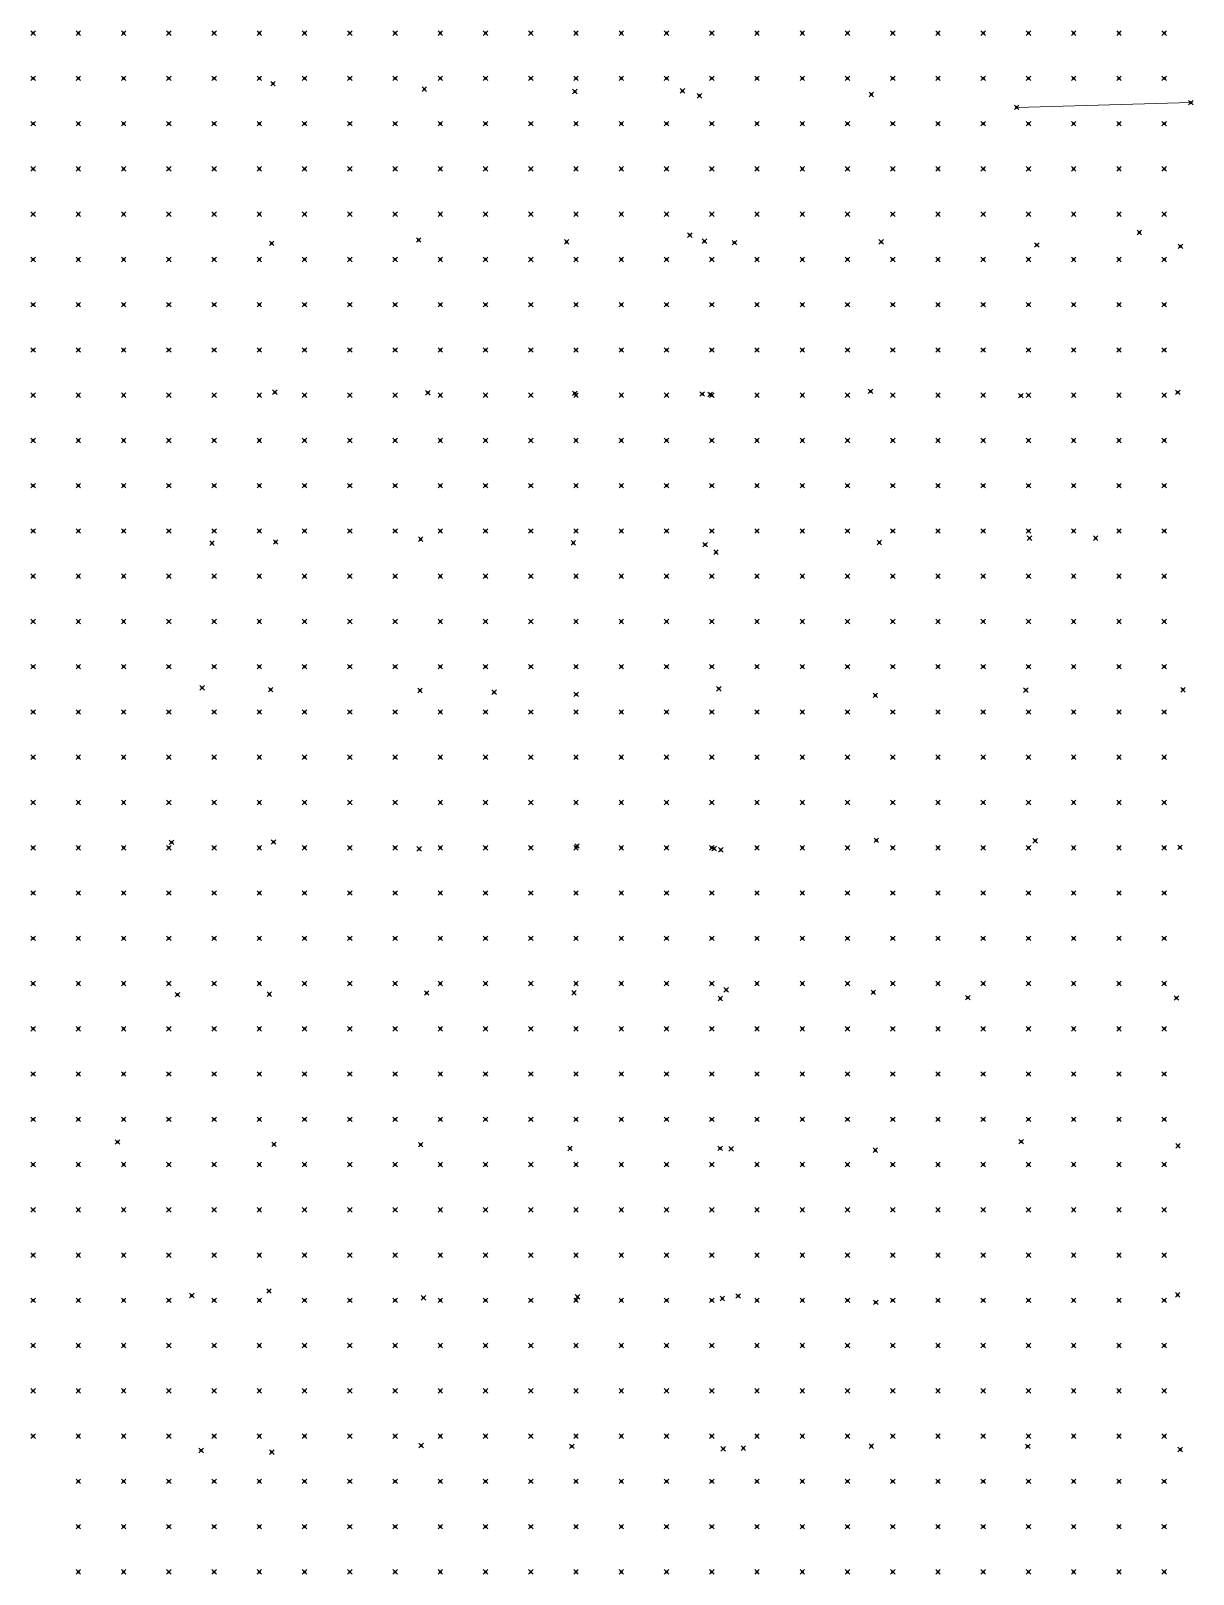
# Model space of a CAD drawing. Header units: metres. Extents: x 441556 to 446409, y 432338 to 461058.
# Drawn here: x 443246.6 to 443323.6, y 448041.9 to 448144.1 of the extents above; entities that cross this region are included whole.
import ezdxf

# ---------------------------------------------------------------- set-up
doc = ezdxf.new("R2010")
doc.units = ezdxf.units.M
doc.header["$MEASUREMENT"] = 0
doc.header["$PDMODE"] = 35
doc.header["$PDSIZE"] = 0.15
for name, color, linetype, lineweight in [('DTM-BRE-RevN_GRP_CONSTRUCTIE', 2, 'Continuous', 0), ('DTM-NOK-RevN_LIDAR_co_lidar', 91, 'Continuous', 0), ('DTM-NOK-RevN_RTK', 32, 'Continuous', 0)]:
    doc.layers.add(name, color=color, linetype=linetype, lineweight=lineweight)

msp = doc.modelspace()

# ---------------------------------------------------------------- linework, layer by layer
at = {"layer": 'DTM-BRE-RevN_GRP_CONSTRUCTIE'}
msp.add_line((443311.933, 448139.074, 345.627), (443323.478, 448139.386, 345.696), dxfattribs=at)
at = {"layer": 'DTM-NOK-RevN_LIDAR_co_lidar'}
for p in [(443246.727, 448143.992, 341.895), (443249.727, 448143.992, 341.853), (443252.726, 448143.992, 341.688), (443255.725, 448143.992, 341.714), (443258.725, 448143.992, 341.699), (443261.724, 448143.992, 342.297), (443264.723, 448143.992, 342.903), (443267.723, 448143.992, 343.297), (443270.722, 448143.992, 343.654), (443273.721, 448143.992, 343.916), (443276.721, 448143.992, 344.169), (443279.72, 448143.992, 344.306), (443282.72, 448143.992, 344.368), (443285.719, 448143.992, 344.378), (443288.718, 448143.992, 344.479), (443291.718, 448143.992, 344.67), (443294.717, 448143.992, 344.796), (443297.716, 448143.992, 344.904), (443300.716, 448143.992, 345.01), (443303.715, 448143.992, 345.135), (443306.714, 448143.992, 345.302), (443309.714, 448143.992, 345.517), (443312.713, 448143.992, 345.479), (443315.712, 448143.992, 345.465), (443318.712, 448143.992, 345.571), (443321.711, 448143.992, 345.563), (443246.727, 448140.992, 341.943), (443249.727, 448140.992, 341.903), (443252.726, 448140.992, 341.709), (443255.725, 448140.992, 341.619), (443258.725, 448140.992, 341.643), (443261.724, 448140.992, 342.298), (443264.723, 448140.992, 342.939), (443267.723, 448140.992, 343.313), (443270.722, 448140.992, 343.653), (443273.721, 448140.992, 343.901), (443276.721, 448140.992, 344.159), (443279.72, 448140.992, 344.305), (443282.72, 448140.992, 344.354), (443285.719, 448140.992, 344.361), (443288.718, 448140.992, 344.483), (443291.718, 448140.992, 344.68), (443294.717, 448140.992, 344.793), (443297.716, 448140.992, 344.897), (443300.716, 448140.992, 344.998), (443303.715, 448140.992, 345.093), (443306.714, 448140.992, 345.257), (443309.714, 448140.992, 345.499), (443312.713, 448140.992, 345.53), (443315.712, 448140.992, 345.532), (443318.712, 448140.992, 345.617), (443321.711, 448140.992, 345.618), (443246.727, 448137.993, 342.002), (443249.727, 448137.993, 341.986), (443252.726, 448137.993, 341.777), (443255.725, 448137.993, 341.567), (443258.725, 448137.993, 341.643), (443261.724, 448137.993, 342.339), (443264.723, 448137.993, 342.97), (443267.723, 448137.993, 343.339), (443270.722, 448137.993, 343.649), (443273.721, 448137.993, 343.904), (443276.721, 448137.993, 344.163), (443279.72, 448137.993, 344.292), (443282.72, 448137.993, 344.313), (443285.719, 448137.993, 344.31), (443288.718, 448137.993, 344.46), (443291.718, 448137.993, 344.68), (443294.717, 448137.993, 344.786), (443297.716, 448137.993, 344.886), (443300.716, 448137.993, 344.988), (443303.715, 448137.993, 345.067), (443306.714, 448137.993, 345.18), (443309.714, 448137.993, 345.441), (443312.713, 448137.993, 345.64), (443315.712, 448137.993, 345.712), (443318.712, 448137.993, 345.75), (443321.711, 448137.993, 345.902), (443246.727, 448134.994, 342.097), (443249.727, 448134.994, 342.179), (443252.726, 448134.994, 341.697), (443255.725, 448134.994, 341.555), (443258.725, 448134.994, 341.631), (443261.724, 448134.994, 342.216), (443264.723, 448134.994, 342.926), (443267.723, 448134.994, 343.363), (443270.722, 448134.994, 343.667), (443273.721, 448134.994, 343.918), (443276.721, 448134.994, 344.176), (443279.72, 448134.994, 344.284), (443282.72, 448134.994, 344.29), (443285.719, 448134.994, 344.256), (443288.718, 448134.994, 344.406), (443291.718, 448134.994, 344.654), (443294.717, 448134.994, 344.763), (443297.716, 448134.994, 344.878), (443300.716, 448134.994, 344.989), (443303.715, 448134.994, 345.053), (443306.714, 448134.994, 345.13), (443309.714, 448134.994, 345.4), (443312.713, 448134.994, 345.702), (443315.712, 448134.994, 345.867), (443318.712, 448134.994, 346.012), (443321.711, 448134.994, 346.274), (443246.727, 448131.994, 341.983), (443249.727, 448131.994, 341.934), (443252.726, 448131.994, 341.711), (443255.725, 448131.994, 341.61), (443258.725, 448131.994, 341.583), (443261.724, 448131.994, 342.18), (443264.723, 448131.994, 343.027), (443267.723, 448131.994, 343.423), (443270.722, 448131.994, 343.687), (443273.721, 448131.994, 343.917), (443276.721, 448131.994, 344.18), (443279.72, 448131.994, 344.285), (443282.72, 448131.994, 344.268), (443285.719, 448131.994, 344.164), (443288.718, 448131.994, 344.296), (443291.718, 448131.994, 344.605), (443294.717, 448131.994, 344.744), (443297.716, 448131.994, 344.868), (443300.716, 448131.994, 344.991), (443303.715, 448131.994, 345.019), (443306.714, 448131.994, 345.06), (443309.714, 448131.994, 345.312), (443312.713, 448131.994, 345.668), (443315.712, 448131.994, 345.842), (443318.712, 448131.994, 345.93), (443321.711, 448131.994, 345.967), (443246.727, 448128.995, 341.878), (443249.727, 448128.995, 341.795), (443252.726, 448128.995, 341.665), (443255.725, 448128.995, 341.556), (443258.725, 448128.995, 341.628), (443261.724, 448128.995, 342.394), (443264.723, 448128.995, 343.06), (443267.723, 448128.995, 343.42), (443270.722, 448128.995, 343.667), (443273.721, 448128.995, 343.916), (443276.721, 448128.995, 344.173), (443279.72, 448128.995, 344.283), (443282.72, 448128.995, 344.305), (443285.719, 448128.995, 344.138), (443288.718, 448128.995, 344.142), (443291.718, 448128.995, 344.458), (443294.717, 448128.995, 344.664), (443297.716, 448128.995, 344.793), (443300.716, 448128.995, 344.966), (443303.715, 448128.995, 344.986), (443306.714, 448128.995, 345), (443309.714, 448128.995, 345.264), (443312.713, 448128.995, 345.6), (443315.712, 448128.995, 345.838), (443318.712, 448128.995, 345.852), (443321.711, 448128.995, 345.97), (443246.727, 448125.996, 341.966), (443249.727, 448125.996, 342.113), (443252.726, 448125.996, 341.776), (443255.725, 448125.996, 341.581), (443258.725, 448125.996, 341.902), (443261.724, 448125.996, 342.516), (443264.723, 448125.996, 343.134), (443267.723, 448125.996, 343.45), (443270.722, 448125.996, 343.654), (443273.721, 448125.996, 343.878), (443276.721, 448125.996, 344.159), (443279.72, 448125.996, 344.277), (443282.72, 448125.996, 344.299), (443285.719, 448125.996, 344.108), (443288.718, 448125.996, 344.087), (443291.718, 448125.996, 344.414), (443294.717, 448125.996, 344.648), (443297.716, 448125.996, 344.787), (443300.716, 448125.996, 344.932), (443303.715, 448125.996, 344.976), (443306.714, 448125.996, 345.019), (443309.714, 448125.996, 345.235), (443312.713, 448125.996, 345.509), (443315.712, 448125.996, 345.791), (443318.712, 448125.996, 345.881), (443321.711, 448125.996, 345.933), (443246.727, 448122.996, 341.995), (443249.727, 448122.996, 341.983), (443252.726, 448122.996, 341.703), (443255.725, 448122.996, 341.557), (443258.725, 448122.996, 341.838), (443261.724, 448122.996, 342.528), (443264.723, 448122.996, 343.107), (443267.723, 448122.996, 343.457), (443270.722, 448122.996, 343.678), (443273.721, 448122.996, 343.906), (443276.721, 448122.996, 344.206), (443279.72, 448122.996, 344.274), (443282.72, 448122.996, 344.278), (443285.719, 448122.996, 344.156), (443288.718, 448122.996, 344.146), (443291.718, 448122.996, 344.426), (443294.717, 448122.996, 344.665), (443297.716, 448122.996, 344.798), (443300.716, 448122.996, 344.914), (443303.715, 448122.996, 344.974), (443306.714, 448122.996, 345.014), (443309.714, 448122.996, 345.198), (443312.713, 448122.996, 345.471), (443315.712, 448122.996, 345.67), (443318.712, 448122.996, 345.823), (443321.711, 448122.996, 345.826), (443246.727, 448119.997, 342.061), (443249.727, 448119.997, 342.093), (443252.726, 448119.997, 341.678), (443255.725, 448119.997, 341.485), (443258.725, 448119.997, 341.75), (443261.724, 448119.997, 342.485), (443264.723, 448119.997, 343.146), (443267.723, 448119.997, 343.521), (443270.722, 448119.997, 343.67), (443273.721, 448119.997, 343.855), (443276.721, 448119.997, 344.166), (443279.72, 448119.997, 344.248), (443282.72, 448119.997, 344.261), (443285.719, 448119.997, 344.204), (443288.718, 448119.997, 344.224), (443291.718, 448119.997, 344.445), (443294.717, 448119.997, 344.641), (443297.716, 448119.997, 344.777), (443300.716, 448119.997, 344.91), (443303.715, 448119.997, 344.972), (443306.714, 448119.997, 345.021), (443309.714, 448119.997, 345.184), (443312.713, 448119.997, 345.45), (443315.712, 448119.997, 345.612), (443318.712, 448119.997, 345.723), (443321.711, 448119.997, 345.792), (443246.727, 448116.998, 341.999), (443249.727, 448116.998, 341.988), (443252.726, 448116.998, 341.621), (443255.725, 448116.998, 341.535), (443258.725, 448116.998, 341.926), (443261.724, 448116.998, 342.652), (443264.723, 448116.998, 343.172), (443267.723, 448116.998, 343.537), (443270.722, 448116.998, 343.68), (443273.721, 448116.998, 343.853), (443276.721, 448116.998, 344.178), (443279.72, 448116.998, 344.291), (443282.72, 448116.998, 344.299), (443285.719, 448116.998, 344.278), (443288.718, 448116.998, 344.324), (443291.718, 448116.998, 344.507), (443294.717, 448116.998, 344.664), (443297.716, 448116.998, 344.763), (443300.716, 448116.998, 344.867), (443303.715, 448116.998, 344.933), (443306.714, 448116.998, 344.995), (443309.714, 448116.998, 345.173), (443312.713, 448116.998, 345.411), (443315.712, 448116.998, 345.598), (443318.712, 448116.998, 345.713), (443321.711, 448116.998, 345.782), (443246.727, 448113.998, 341.833), (443249.727, 448113.998, 341.792), (443252.726, 448113.998, 341.607), (443255.725, 448113.998, 341.623), (443258.725, 448113.998, 342.139), (443261.724, 448113.998, 342.676), (443264.723, 448113.998, 343.205), (443267.723, 448113.998, 343.584), (443270.722, 448113.998, 343.689), (443273.721, 448113.998, 343.87), (443276.721, 448113.998, 344.184), (443279.72, 448113.998, 344.299), (443282.72, 448113.998, 344.316), (443285.719, 448113.998, 344.287), (443288.718, 448113.998, 344.324), (443291.718, 448113.998, 344.508), (443294.717, 448113.998, 344.661), (443297.716, 448113.998, 344.74), (443300.716, 448113.998, 344.847), (443303.715, 448113.998, 344.931), (443306.714, 448113.998, 345.002), (443309.714, 448113.998, 345.149), (443312.713, 448113.998, 345.411), (443315.712, 448113.998, 345.606), (443318.712, 448113.998, 345.703), (443321.711, 448113.998, 345.766), (443246.727, 448110.999, 341.645), (443249.727, 448110.999, 341.63), (443252.726, 448110.999, 341.591), (443255.725, 448110.999, 341.658), (443258.725, 448110.999, 342.217), (443261.724, 448110.999, 342.735), (443264.723, 448110.999, 343.25), (443267.723, 448110.999, 343.61), (443270.722, 448110.999, 343.687), (443273.721, 448110.999, 343.873), (443276.721, 448110.999, 344.196), (443279.72, 448110.999, 344.309), (443282.72, 448110.999, 344.329), (443285.719, 448110.999, 344.287), (443288.718, 448110.999, 344.319), (443291.718, 448110.999, 344.51), (443294.717, 448110.999, 344.641), (443297.716, 448110.999, 344.7), (443300.716, 448110.999, 344.813), (443303.715, 448110.999, 344.908), (443306.714, 448110.999, 344.967), (443309.714, 448110.999, 345.104), (443312.713, 448110.999, 345.341), (443315.712, 448110.999, 345.577), (443318.712, 448110.999, 345.752), (443321.711, 448110.999, 345.782), (443246.727, 448108, 341.624), (443249.727, 448108, 341.615), (443252.726, 448108, 341.524), (443255.725, 448108, 341.629), (443258.725, 448108, 342.221), (443261.724, 448108, 342.786), (443264.723, 448108, 343.215), (443267.723, 448108, 343.53), (443270.722, 448108, 343.622), (443273.721, 448108, 343.828), (443276.721, 448108, 344.161), (443279.72, 448108, 344.293), (443282.72, 448108, 344.325), (443285.719, 448108, 344.267), (443288.718, 448108, 344.28), (443291.718, 448108, 344.498), (443294.717, 448108, 344.654), (443297.716, 448108, 344.691), (443300.716, 448108, 344.811), (443303.715, 448108, 344.915), (443306.714, 448108, 344.964), (443309.714, 448108, 345.093), (443312.713, 448108, 345.289), (443315.712, 448108, 345.551), (443318.712, 448108, 345.776), (443321.711, 448108, 345.787), (443246.727, 448105, 341.663), (443249.727, 448105, 341.667), (443252.726, 448105, 341.536), (443255.725, 448105, 341.601), (443258.725, 448105, 342.209), (443261.724, 448105, 342.798), (443264.723, 448105, 343.18), (443267.723, 448105, 343.462), (443270.722, 448105, 343.563), (443273.721, 448105, 343.846), (443276.721, 448105, 344.176), (443279.72, 448105, 344.279), (443282.72, 448105, 344.301), (443285.719, 448105, 344.254), (443288.718, 448105, 344.305), (443291.718, 448105, 344.527), (443294.717, 448105, 344.647), (443297.716, 448105, 344.666), (443300.716, 448105, 344.77), (443303.715, 448105, 344.887), (443306.714, 448105, 344.97), (443309.714, 448105, 345.08), (443312.713, 448105, 345.265), (443315.712, 448105, 345.552), (443318.712, 448105, 345.751), (443321.711, 448105, 345.779), (443246.727, 448102.001, 341.684), (443249.727, 448102.001, 341.751), (443252.726, 448102.001, 341.6), (443255.725, 448102.001, 341.599), (443258.725, 448102.001, 342.204), (443261.724, 448102.001, 342.8), (443264.723, 448102.001, 343.156), (443267.723, 448102.001, 343.425), (443270.722, 448102.001, 343.544), (443273.721, 448102.001, 343.876), (443276.721, 448102.001, 344.196), (443279.72, 448102.001, 344.268), (443282.72, 448102.001, 344.274), (443285.719, 448102.001, 344.227), (443288.718, 448102.001, 344.243), (443291.718, 448102.001, 344.459), (443294.717, 448102.001, 344.628), (443297.716, 448102.001, 344.651), (443300.716, 448102.001, 344.759), (443303.715, 448102.001, 344.882), (443306.714, 448102.001, 344.969), (443309.714, 448102.001, 345.061), (443312.713, 448102.001, 345.234), (443315.712, 448102.001, 345.479), (443318.712, 448102.001, 345.62), (443321.711, 448102.001, 345.725), (443246.727, 448099.002, 341.619), (443249.727, 448099.002, 341.72), (443252.726, 448099.002, 341.59), (443255.725, 448099.002, 341.586), (443258.725, 448099.002, 342.187), (443261.724, 448099.002, 342.778), (443264.723, 448099.002, 343.095), (443267.723, 448099.002, 343.355), (443270.722, 448099.002, 343.505), (443273.721, 448099.002, 343.845), (443276.721, 448099.002, 344.182), (443279.72, 448099.002, 344.253), (443282.72, 448099.002, 344.258), (443285.719, 448099.002, 344.215), (443288.718, 448099.002, 344.21), (443291.718, 448099.002, 344.413), (443294.717, 448099.002, 344.611), (443297.716, 448099.002, 344.656), (443300.716, 448099.002, 344.762), (443303.715, 448099.002, 344.885), (443306.714, 448099.002, 344.949), (443309.714, 448099.002, 345.055), (443312.713, 448099.002, 345.185), (443315.712, 448099.002, 345.403), (443318.712, 448099.002, 345.534), (443321.711, 448099.002, 345.698), (443246.727, 448096.002, 341.641), (443249.727, 448096.002, 341.644), (443252.726, 448096.002, 341.54), (443255.725, 448096.002, 341.615), (443258.725, 448096.002, 342.195), (443261.724, 448096.002, 342.719), (443264.723, 448096.002, 343.054), (443267.723, 448096.002, 343.315), (443270.722, 448096.002, 343.479), (443273.721, 448096.002, 343.81), (443276.721, 448096.002, 344.164), (443279.72, 448096.002, 344.238), (443282.72, 448096.002, 344.235), (443285.719, 448096.002, 344.207), (443288.718, 448096.002, 344.232), (443291.718, 448096.002, 344.421), (443294.717, 448096.002, 344.594), (443297.716, 448096.002, 344.653), (443300.716, 448096.002, 344.744), (443303.715, 448096.002, 344.872), (443306.714, 448096.002, 344.934), (443309.714, 448096.002, 345.05), (443312.713, 448096.002, 345.15), (443315.712, 448096.002, 345.356), (443318.712, 448096.002, 345.498), (443321.711, 448096.002, 345.633), (443246.727, 448093.003, 341.664), (443249.727, 448093.003, 341.547), (443252.726, 448093.003, 341.523), (443255.725, 448093.003, 341.698), (443258.725, 448093.003, 342.229), (443261.724, 448093.003, 342.688), (443264.723, 448093.003, 343.031), (443267.723, 448093.003, 343.292), (443270.722, 448093.003, 343.48), (443273.721, 448093.003, 343.8), (443276.721, 448093.003, 344.153), (443279.72, 448093.003, 344.222), (443282.72, 448093.003, 344.213), (443285.719, 448093.003, 344.21), (443288.718, 448093.003, 344.217), (443291.718, 448093.003, 344.379), (443294.717, 448093.003, 344.585), (443297.716, 448093.003, 344.65), (443300.716, 448093.003, 344.727), (443303.715, 448093.003, 344.85), (443306.714, 448093.003, 344.926), (443309.714, 448093.003, 345.045), (443312.713, 448093.003, 345.138), (443315.712, 448093.003, 345.301), (443318.712, 448093.003, 345.446), (443321.711, 448093.003, 345.529), (443246.727, 448090.003, 341.605), (443249.727, 448090.003, 341.471), (443252.726, 448090.003, 341.505), (443255.725, 448090.003, 341.739), (443258.725, 448090.003, 342.249), (443261.724, 448090.003, 342.649), (443264.723, 448090.003, 342.982), (443267.723, 448090.003, 343.241), (443270.722, 448090.003, 343.468), (443273.721, 448090.003, 343.778), (443276.721, 448090.003, 344.13), (443279.72, 448090.003, 344.202), (443282.72, 448090.003, 344.192), (443285.719, 448090.003, 344.205), (443288.718, 448090.003, 344.199), (443291.718, 448090.003, 344.343), (443294.717, 448090.003, 344.576), (443297.716, 448090.003, 344.653), (443300.716, 448090.003, 344.712), (443303.715, 448090.003, 344.82), (443306.714, 448090.003, 344.916), (443309.714, 448090.003, 345.038), (443312.713, 448090.003, 345.121), (443315.712, 448090.003, 345.257), (443318.712, 448090.003, 345.38), (443321.711, 448090.003, 345.465), (443246.727, 448087.004, 341.629), (443249.727, 448087.004, 341.544), (443252.726, 448087.004, 341.494), (443255.725, 448087.004, 341.782), (443258.725, 448087.004, 342.24), (443261.724, 448087.004, 342.55), (443264.723, 448087.004, 342.935), (443267.723, 448087.004, 343.215), (443270.722, 448087.004, 343.453), (443273.721, 448087.004, 343.763), (443276.721, 448087.004, 344.105), (443279.72, 448087.004, 344.18), (443282.72, 448087.004, 344.179), (443285.719, 448087.004, 344.203), (443288.718, 448087.004, 344.233), (443291.718, 448087.004, 344.374), (443294.717, 448087.004, 344.564), (443297.716, 448087.004, 344.646), (443300.716, 448087.004, 344.701), (443303.715, 448087.004, 344.793), (443306.714, 448087.004, 344.9), (443309.714, 448087.004, 345.001), (443312.713, 448087.004, 345.078), (443315.712, 448087.004, 345.225), (443318.712, 448087.004, 345.32), (443321.711, 448087.004, 345.423), (443246.727, 448084.005, 341.719), (443249.727, 448084.005, 341.601), (443252.726, 448084.005, 341.52), (443255.725, 448084.005, 341.84), (443258.725, 448084.005, 342.215), (443261.724, 448084.005, 342.493), (443264.723, 448084.005, 342.915), (443267.723, 448084.005, 343.226), (443270.722, 448084.005, 343.452), (443273.721, 448084.005, 343.766), (443276.721, 448084.005, 344.089), (443279.72, 448084.005, 344.162), (443282.72, 448084.005, 344.18), (443285.719, 448084.005, 344.227), (443288.718, 448084.005, 344.256), (443291.718, 448084.005, 344.381), (443294.717, 448084.005, 344.559), (443297.716, 448084.005, 344.641), (443300.716, 448084.005, 344.702), (443303.715, 448084.005, 344.778), (443306.714, 448084.005, 344.877), (443309.714, 448084.005, 344.954), (443312.713, 448084.005, 345.044), (443315.712, 448084.005, 345.185), (443318.712, 448084.005, 345.269), (443321.711, 448084.005, 345.376), (443246.727, 448081.005, 341.834), (443249.727, 448081.005, 341.543), (443252.726, 448081.005, 341.514), (443255.725, 448081.005, 341.77), (443258.725, 448081.005, 342.198), (443261.724, 448081.005, 342.484), (443264.723, 448081.005, 342.915), (443267.723, 448081.005, 343.243), (443270.722, 448081.005, 343.447), (443273.721, 448081.005, 343.739), (443276.721, 448081.005, 344.053), (443279.72, 448081.005, 344.137), (443282.72, 448081.005, 344.156), (443285.719, 448081.005, 344.195), (443288.718, 448081.005, 344.198), (443291.718, 448081.005, 344.32), (443294.717, 448081.005, 344.543), (443297.716, 448081.005, 344.636), (443300.716, 448081.005, 344.688), (443303.715, 448081.005, 344.769), (443306.714, 448081.005, 344.864), (443309.714, 448081.005, 344.968), (443312.713, 448081.005, 345.05), (443315.712, 448081.005, 345.158), (443318.712, 448081.005, 345.208), (443321.711, 448081.005, 345.322), (443246.727, 448078.006, 341.856), (443249.727, 448078.006, 341.581), (443252.726, 448078.006, 341.525), (443255.725, 448078.006, 341.72), (443258.725, 448078.006, 342.166), (443261.724, 448078.006, 342.435), (443264.723, 448078.006, 342.884), (443267.723, 448078.006, 343.218), (443270.722, 448078.006, 343.435), (443273.721, 448078.006, 343.701), (443276.721, 448078.006, 344.004), (443279.72, 448078.006, 344.102), (443282.72, 448078.006, 344.129), (443285.719, 448078.006, 344.185), (443288.718, 448078.006, 344.145), (443291.718, 448078.006, 344.244), (443294.717, 448078.006, 344.523), (443297.716, 448078.006, 344.615), (443300.716, 448078.006, 344.68), (443303.715, 448078.006, 344.762), (443306.714, 448078.006, 344.849), (443309.714, 448078.006, 345.012), (443312.713, 448078.006, 345.03), (443315.712, 448078.006, 345.13), (443318.712, 448078.006, 345.201), (443321.711, 448078.006, 345.264), (443246.727, 448075.007, 341.638), (443249.727, 448075.007, 341.59), (443252.726, 448075.007, 341.588), (443255.725, 448075.007, 341.68), (443258.725, 448075.007, 342.145), (443261.724, 448075.007, 342.411), (443264.723, 448075.007, 342.848), (443267.723, 448075.007, 343.189), (443270.722, 448075.007, 343.4), (443273.721, 448075.007, 343.636), (443276.721, 448075.007, 343.948), (443279.72, 448075.007, 344.079), (443282.72, 448075.007, 344.112), (443285.719, 448075.007, 344.205), (443288.718, 448075.007, 344.134), (443291.718, 448075.007, 344.193), (443294.717, 448075.007, 344.518), (443297.716, 448075.007, 344.605), (443300.716, 448075.007, 344.686), (443303.715, 448075.007, 344.775), (443306.714, 448075.007, 344.867), (443309.714, 448075.007, 344.969), (443312.713, 448075.007, 344.978), (443315.712, 448075.007, 345.069), (443318.712, 448075.007, 345.216), (443321.711, 448075.007, 345.231), (443246.727, 448072.007, 341.471), (443249.727, 448072.007, 341.561), (443252.726, 448072.007, 341.43), (443255.725, 448072.007, 341.719), (443258.725, 448072.007, 342.097), (443261.724, 448072.007, 342.364), (443264.723, 448072.007, 342.814), (443267.723, 448072.007, 343.183), (443270.722, 448072.007, 343.376), (443273.721, 448072.007, 343.612), (443276.721, 448072.007, 343.935), (443279.72, 448072.007, 344.068), (443282.72, 448072.007, 344.096), (443285.719, 448072.007, 344.199), (443288.718, 448072.007, 344.145), (443291.718, 448072.007, 344.189), (443294.717, 448072.007, 344.482), (443297.716, 448072.007, 344.579), (443300.716, 448072.007, 344.677), (443303.715, 448072.007, 344.742), (443306.714, 448072.007, 344.809), (443309.714, 448072.007, 344.952), (443312.713, 448072.007, 345.015), (443315.712, 448072.007, 345.111), (443318.712, 448072.007, 345.196), (443321.711, 448072.007, 345.231), (443246.727, 448069.008, 341.561), (443249.727, 448069.008, 341.649), (443252.726, 448069.008, 341.434), (443255.725, 448069.008, 341.686), (443258.725, 448069.008, 342.065), (443261.724, 448069.008, 342.316), (443264.723, 448069.008, 342.765), (443267.723, 448069.008, 343.099), (443270.722, 448069.008, 343.339), (443273.721, 448069.008, 343.545), (443276.721, 448069.008, 343.889), (443279.72, 448069.008, 344.064), (443282.72, 448069.008, 344.087), (443285.719, 448069.008, 344.165), (443288.718, 448069.008, 344.138), (443291.718, 448069.008, 344.205), (443294.717, 448069.008, 344.473), (443297.716, 448069.008, 344.571), (443300.716, 448069.008, 344.665), (443303.715, 448069.008, 344.729), (443306.714, 448069.008, 344.814), (443309.714, 448069.008, 344.946), (443312.713, 448069.008, 345.024), (443315.712, 448069.008, 345.072), (443318.712, 448069.008, 345.144), (443321.711, 448069.008, 345.192), (443246.727, 448066.009, 341.464), (443249.727, 448066.009, 341.54), (443252.726, 448066.009, 341.501), (443255.725, 448066.009, 341.644), (443258.725, 448066.009, 342.043), (443261.724, 448066.009, 342.299), (443264.723, 448066.009, 342.733), (443267.723, 448066.009, 343.049), (443270.722, 448066.009, 343.344), (443273.721, 448066.009, 343.526), (443276.721, 448066.009, 343.883), (443279.72, 448066.009, 344.049), (443282.72, 448066.009, 344.055), (443285.719, 448066.009, 344.138), (443288.718, 448066.009, 344.173), (443291.718, 448066.009, 344.268), (443294.717, 448066.009, 344.479), (443297.716, 448066.009, 344.563), (443300.716, 448066.009, 344.64), (443303.715, 448066.009, 344.662), (443306.714, 448066.009, 344.743), (443309.714, 448066.009, 344.87), (443312.713, 448066.009, 344.95), (443315.712, 448066.009, 345.013), (443318.712, 448066.009, 345.136), (443321.711, 448066.009, 345.172), (443246.727, 448063.009, 341.361), (443249.727, 448063.009, 341.501), (443252.726, 448063.009, 341.386), (443255.725, 448063.009, 341.605), (443258.725, 448063.009, 341.986), (443261.724, 448063.009, 342.226), (443264.723, 448063.009, 342.67), (443267.723, 448063.009, 343.024), (443270.722, 448063.009, 343.342), (443273.721, 448063.009, 343.556), (443276.721, 448063.009, 343.893), (443279.72, 448063.009, 344.042), (443282.72, 448063.009, 344.042), (443285.719, 448063.009, 344.119), (443288.718, 448063.009, 344.207), (443291.718, 448063.009, 344.32), (443294.717, 448063.009, 344.475), (443297.716, 448063.009, 344.551), (443300.716, 448063.009, 344.607), (443303.715, 448063.009, 344.637), (443306.714, 448063.009, 344.715), (443309.714, 448063.009, 344.835), (443312.713, 448063.009, 344.885), (443315.712, 448063.009, 344.971), (443318.712, 448063.009, 345.077), (443321.711, 448063.009, 345.161), (443246.727, 448060.01, 341.392), (443249.727, 448060.01, 341.605), (443252.726, 448060.01, 341.696), (443255.725, 448060.01, 341.546), (443258.725, 448060.01, 341.963), (443261.724, 448060.01, 342.213), (443264.723, 448060.01, 342.61), (443267.723, 448060.01, 343.021), (443270.722, 448060.01, 343.309), (443273.721, 448060.01, 343.492), (443276.721, 448060.01, 343.841), (443279.72, 448060.01, 344.005), (443282.72, 448060.01, 344.001), (443285.719, 448060.01, 344.094), (443288.718, 448060.01, 344.183), (443291.718, 448060.01, 344.275), (443294.717, 448060.01, 344.444), (443297.716, 448060.01, 344.533), (443300.716, 448060.01, 344.587), (443303.715, 448060.01, 344.623), (443306.714, 448060.01, 344.728), (443309.714, 448060.01, 344.835), (443312.713, 448060.01, 344.87), (443315.712, 448060.01, 344.973), (443318.712, 448060.01, 345.056), (443321.711, 448060.01, 345.14), (443246.727, 448057.011, 341.433), (443249.727, 448057.011, 341.514), (443252.726, 448057.011, 341.423), (443255.725, 448057.011, 341.394), (443258.725, 448057.011, 341.893), (443261.724, 448057.011, 342.157), (443264.723, 448057.011, 342.556), (443267.723, 448057.011, 342.972), (443270.722, 448057.011, 343.3), (443273.721, 448057.011, 343.489), (443276.721, 448057.011, 343.834), (443279.72, 448057.011, 343.998), (443282.72, 448057.011, 344.009), (443285.719, 448057.011, 344.102), (443288.718, 448057.011, 344.139), (443291.718, 448057.011, 344.206), (443294.717, 448057.011, 344.412), (443297.716, 448057.011, 344.524), (443300.716, 448057.011, 344.585), (443303.715, 448057.011, 344.608), (443306.714, 448057.011, 344.694), (443309.714, 448057.011, 344.815), (443312.713, 448057.011, 344.909), (443315.712, 448057.011, 345.003), (443318.712, 448057.011, 345.144), (443321.711, 448057.011, 345.21), (443246.727, 448054.011, 341.488), (443249.727, 448054.011, 341.428), (443252.726, 448054.011, 341.311), (443255.725, 448054.011, 341.372), (443258.725, 448054.011, 341.862), (443261.724, 448054.011, 342.074), (443264.723, 448054.011, 342.473), (443267.723, 448054.011, 342.866), (443270.722, 448054.011, 343.257), (443273.721, 448054.011, 343.487), (443276.721, 448054.011, 343.827), (443279.72, 448054.011, 343.96), (443282.72, 448054.011, 343.959), (443285.719, 448054.011, 344.047), (443288.718, 448054.011, 344.07), (443291.718, 448054.011, 344.143), (443294.717, 448054.011, 344.397), (443297.716, 448054.011, 344.545), (443300.716, 448054.011, 344.604), (443303.715, 448054.011, 344.628), (443306.714, 448054.011, 344.67), (443309.714, 448054.011, 344.831), (443312.713, 448054.011, 344.93), (443315.712, 448054.011, 345.066), (443318.712, 448054.011, 345.173), (443321.711, 448054.011, 345.212), (443246.727, 448051.012, 341.489), (443249.727, 448051.012, 341.474), (443252.726, 448051.012, 341.339), (443255.725, 448051.012, 341.299), (443258.725, 448051.012, 341.763), (443261.724, 448051.012, 342.034), (443264.723, 448051.012, 342.393), (443267.723, 448051.012, 342.776), (443270.722, 448051.012, 343.198), (443273.721, 448051.012, 343.45), (443276.721, 448051.012, 343.794), (443279.72, 448051.012, 343.946), (443282.72, 448051.012, 343.939), (443285.719, 448051.012, 344.027), (443288.718, 448051.012, 344.062), (443291.718, 448051.012, 344.122), (443294.717, 448051.012, 344.378), (443297.716, 448051.012, 344.549), (443300.716, 448051.012, 344.582), (443303.715, 448051.012, 344.623), (443306.714, 448051.012, 344.684), (443309.714, 448051.012, 344.81), (443312.713, 448051.012, 344.921), (443315.712, 448051.012, 345.044), (443318.712, 448051.012, 345.11), (443321.711, 448051.012, 345.199), (443249.727, 448048.013, 341.525), (443252.726, 448048.013, 341.334), (443255.725, 448048.013, 341.281), (443258.725, 448048.013, 341.751), (443261.724, 448048.013, 342.04), (443264.723, 448048.013, 342.364), (443267.723, 448048.013, 342.761), (443270.722, 448048.013, 343.192), (443273.721, 448048.013, 343.415), (443276.721, 448048.013, 343.757), (443279.72, 448048.013, 343.919), (443282.72, 448048.013, 343.916), (443285.719, 448048.013, 343.993), (443288.718, 448048.013, 344.073), (443291.718, 448048.013, 344.166), (443294.717, 448048.013, 344.395), (443297.716, 448048.013, 344.573), (443300.716, 448048.013, 344.578), (443303.715, 448048.013, 344.612), (443306.714, 448048.013, 344.673), (443309.714, 448048.013, 344.793), (443312.713, 448048.013, 344.896), (443315.712, 448048.013, 344.987), (443318.712, 448048.013, 345.09), (443321.711, 448048.013, 345.125), (443249.727, 448045.013, 341.482), (443252.726, 448045.013, 341.28), (443255.725, 448045.013, 341.231), (443258.725, 448045.013, 341.666), (443261.724, 448045.013, 341.979), (443264.723, 448045.013, 342.401), (443267.723, 448045.013, 342.785), (443270.722, 448045.013, 343.195), (443273.721, 448045.013, 343.427), (443276.721, 448045.013, 343.773), (443279.72, 448045.013, 343.933), (443282.72, 448045.013, 343.926), (443285.719, 448045.013, 343.981), (443288.718, 448045.013, 344.081), (443291.718, 448045.013, 344.192), (443294.717, 448045.013, 344.389), (443297.716, 448045.013, 344.569), (443300.716, 448045.013, 344.569), (443303.715, 448045.013, 344.585), (443306.714, 448045.013, 344.64), (443309.714, 448045.013, 344.754), (443312.713, 448045.013, 344.81), (443315.712, 448045.013, 344.957), (443318.712, 448045.013, 345.099), (443321.711, 448045.013, 345.118), (443249.727, 448042.014, 341.392), (443252.726, 448042.014, 341.26), (443255.725, 448042.014, 341.229), (443258.725, 448042.014, 341.591), (443261.724, 448042.014, 341.955), (443264.723, 448042.014, 342.381), (443267.723, 448042.014, 342.725), (443270.722, 448042.014, 343.147), (443273.721, 448042.014, 343.377), (443276.721, 448042.014, 343.721), (443279.72, 448042.014, 343.9), (443282.72, 448042.014, 343.907), (443285.719, 448042.014, 343.957), (443288.718, 448042.014, 344.086), (443291.718, 448042.014, 344.212), (443294.717, 448042.014, 344.377), (443297.716, 448042.014, 344.555), (443300.716, 448042.014, 344.558), (443303.715, 448042.014, 344.579), (443306.714, 448042.014, 344.63), (443309.714, 448042.014, 344.746), (443312.713, 448042.014, 344.783), (443315.712, 448042.014, 344.925), (443318.712, 448042.014, 345.084), (443321.711, 448042.014, 345.086)]:
    msp.add_point(p, dxfattribs=at)
at = {"layer": 'DTM-NOK-RevN_RTK'}
for p in [(443262.625, 448140.644, 342.488), (443272.66, 448140.276, 343.892), (443282.644, 448140.118, 344.442), (443289.773, 448140.162, 344.648), (443290.898, 448139.842, 344.721), (443302.292, 448139.93, 345.146), (443323.478, 448139.386, 345.696), (443311.933, 448139.074, 345.627), (443262.537, 448130.058, 342.562), (443272.29, 448130.28, 343.785), (443282.096, 448130.154, 344.394), (443290.265, 448130.608, 344.692), (443291.23, 448130.202, 344.669), (443293.218, 448130.103, 344.734), (443302.946, 448130.156, 345.071), (443313.264, 448129.954, 345.682), (443320.057, 448130.782, 346.058), (443322.786, 448129.861, 346.091), (443262.754, 448120.193, 342.72), (443272.899, 448120.159, 343.839), (443282.633, 448120.119, 344.333), (443291.085, 448120.073, 344.662), (443291.611, 448120.045, 344.62), (443302.244, 448120.254, 345.056), (443312.209, 448119.964, 345.546), (443322.608, 448120.188, 345.969), (443272.415, 448110.452, 343.74), (443312.78, 448110.522, 345.493), (443317.17, 448110.521, 345.731), (443258.59, 448110.19, 342.17), (443262.808, 448110.267, 343.06), (443282.541, 448110.208, 344.488), (443291.273, 448110.086, 344.688), (443291.996, 448109.588, 344.644), (443302.823, 448110.233, 345), (443257.931, 448100.601, 342.049), (443262.478, 448100.477, 342.988), (443272.371, 448100.43, 343.644), (443277.287, 448100.309, 344.293), (443292.187, 448100.54, 344.622), (443312.54, 448100.451, 345.334), (443322.952, 448100.474, 345.861), (443282.726, 448100.172, 344.419), (443302.561, 448100.105, 344.985), (443255.903, 448090.365, 341.919), (443262.666, 448090.383, 342.848), (443282.786, 448090.124, 344.233), (443302.623, 448090.494, 344.942), (443313.16, 448090.466, 345.326), (443322.759, 448090.029, 345.565), (443272.32, 448089.926, 343.608), (443291.875, 448089.954, 344.656), (443292.318, 448089.861, 344.56), (443256.299, 448080.272, 342.004), (443262.384, 448080.295, 342.568), (443272.814, 448080.376, 343.641), (443282.587, 448080.388, 344.274), (443292.281, 448080.009, 344.606), (443292.67, 448080.583, 344.615), (443302.423, 448080.42, 344.844), (443308.692, 448080.07, 345.08), (443322.521, 448080.044, 345.367), (443252.326, 448070.503, 341.331), (443262.698, 448070.35, 342.565), (443272.418, 448070.326, 343.501), (443282.314, 448070.076, 344.206), (443292.267, 448070.08, 344.541), (443293, 448070.05, 344.566), (443302.558, 448069.957, 344.817), (443312.229, 448070.524, 345.224), (443322.626, 448070.247, 345.43), (443262.363, 448060.626, 342.364), (443322.599, 448060.368, 345.291), (443257.246, 448060.325, 341.888), (443272.604, 448060.176, 343.48), (443282.815, 448060.243, 344.159), (443292.415, 448060.13, 344.525), (443293.466, 448060.298, 344.563), (443302.587, 448059.879, 344.807), (443272.452, 448050.385, 343.447), (443282.44, 448050.335, 344.084), (443292.476, 448050.168, 344.22), (443293.813, 448050.214, 344.619), (443302.298, 448050.349, 344.765), (443312.663, 448050.337, 345.084), (443322.773, 448050.119, 345.235), (443257.863, 448050.06, 341.62), (443262.547, 448049.95, 342.261)]:
    msp.add_point(p, dxfattribs=at)

doc.saveas('drawing.dxf')
